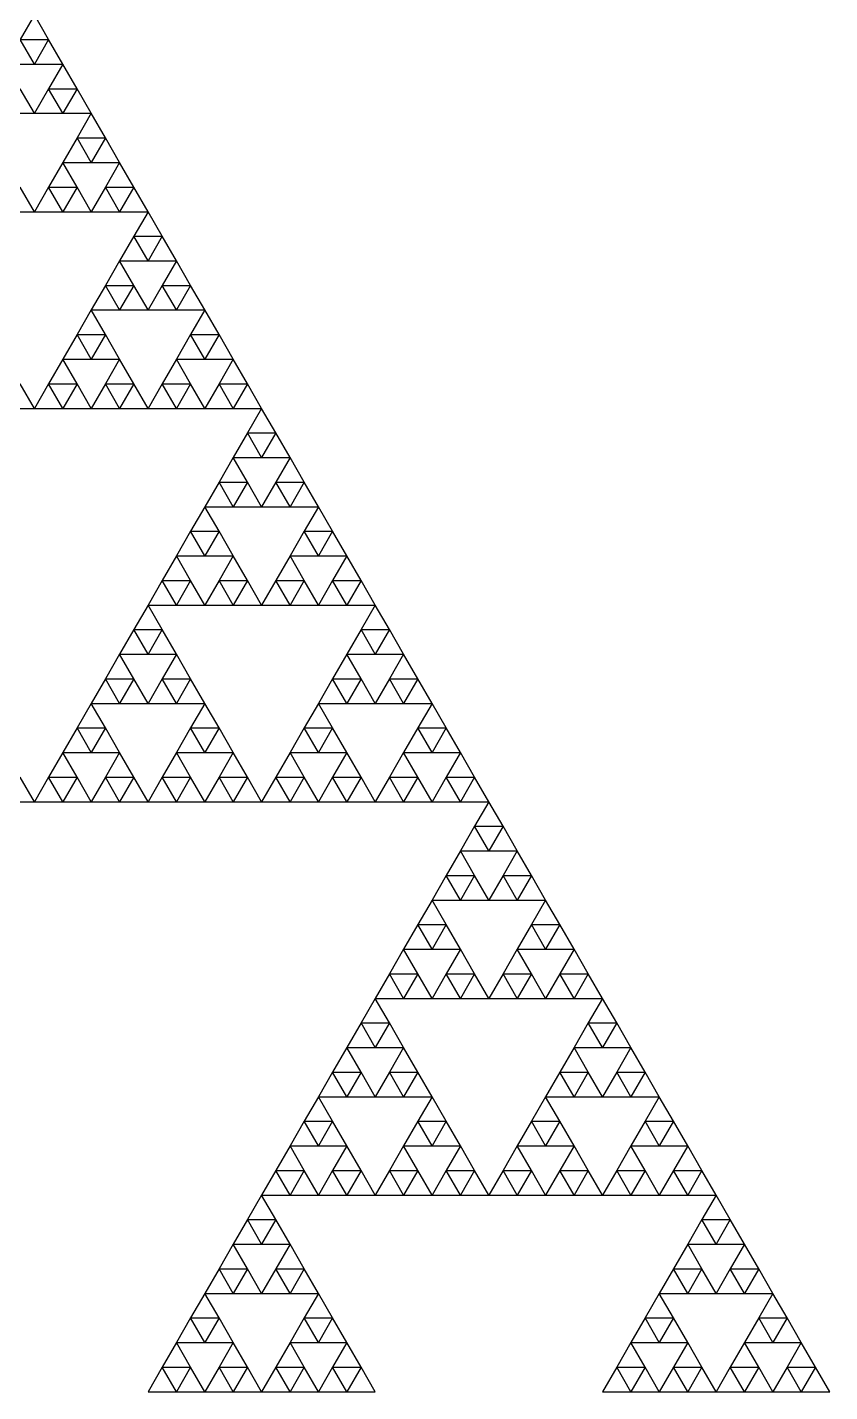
# Model space of a CAD drawing. Header units: metres. Extents: x -50 to 50, y -29 to 58.
# Drawn here: x -6.3 to -0.78, y 37.44 to 46.83 of the extents above; entities that cross this region are included whole.
import ezdxf

# ---------------------------------------------------------------- set-up
doc = ezdxf.new("R2010")
doc.units = ezdxf.units.M

msp = doc.modelspace()

# ---------------------------------------------------------------- linework, layer by layer
for p, q in [((-6.25, 46.9097), (-6.34766, 46.7405)), ((-6.15234, 46.7405), (-6.25, 46.9097)), ((-6.25, 46.5714), (-6.34766, 46.7405)), ((-6.34766, 46.7405), (-6.15234, 46.7405)), ((-6.15234, 46.7405), (-6.25, 46.5714)), ((-6.05469, 46.5714), (-6.15234, 46.7405)), ((-6.44531, 46.5714), (-6.25, 46.5714)), ((-6.25, 46.5714), (-6.05469, 46.5714)), ((-6.05469, 46.5714), (-6.15234, 46.4023)), ((-5.95703, 46.4023), (-6.05469, 46.5714)), ((-6.25, 46.2331), (-6.34766, 46.4023)), ((-6.15234, 46.4023), (-6.25, 46.2331)), ((-6.05469, 46.2331), (-6.15234, 46.4023)), ((-6.15234, 46.4023), (-5.95703, 46.4023)), ((-5.95703, 46.4023), (-6.05469, 46.2331)), ((-5.85938, 46.2331), (-5.95703, 46.4023)), ((-6.44531, 46.2331), (-6.25, 46.2331)), ((-6.25, 46.2331), (-6.05469, 46.2331)), ((-6.05469, 46.2331), (-5.85938, 46.2331)), ((-5.85938, 46.2331), (-5.95703, 46.064)), ((-5.76172, 46.064), (-5.85938, 46.2331)), ((-5.95703, 46.064), (-6.05469, 45.8948)), ((-5.85938, 45.8948), (-5.95703, 46.064)), ((-5.95703, 46.064), (-5.76172, 46.064)), ((-5.76172, 46.064), (-5.85938, 45.8948)), ((-5.66406, 45.8948), (-5.76172, 46.064)), ((-6.05469, 45.8948), (-6.15234, 45.7257)), ((-5.95703, 45.7257), (-6.05469, 45.8948)), ((-6.05469, 45.8948), (-5.85938, 45.8948)), ((-5.85938, 45.8948), (-5.66406, 45.8948)), ((-5.66406, 45.8948), (-5.76172, 45.7257)), ((-5.56641, 45.7257), (-5.66406, 45.8948)), ((-6.25, 45.5565), (-6.34766, 45.7257)), ((-6.15234, 45.7257), (-6.25, 45.5565)), ((-6.05469, 45.5565), (-6.15234, 45.7257)), ((-6.15234, 45.7257), (-5.95703, 45.7257)), ((-5.95703, 45.7257), (-6.05469, 45.5565)), ((-5.85938, 45.5565), (-5.95703, 45.7257)), ((-5.76172, 45.7257), (-5.85938, 45.5565)), ((-5.66406, 45.5565), (-5.76172, 45.7257)), ((-5.76172, 45.7257), (-5.56641, 45.7257)), ((-5.56641, 45.7257), (-5.66406, 45.5565)), ((-5.46875, 45.5565), (-5.56641, 45.7257)), ((-6.44531, 45.5565), (-6.25, 45.5565)), ((-6.25, 45.5565), (-6.05469, 45.5565)), ((-6.05469, 45.5565), (-5.85938, 45.5565)), ((-5.85938, 45.5565), (-5.66406, 45.5565)), ((-5.66406, 45.5565), (-5.46875, 45.5565)), ((-5.46875, 45.5565), (-5.56641, 45.3874)), ((-5.37109, 45.3874), (-5.46875, 45.5565)), ((-5.56641, 45.3874), (-5.66406, 45.2182)), ((-5.46875, 45.2182), (-5.56641, 45.3874)), ((-5.56641, 45.3874), (-5.37109, 45.3874)), ((-5.37109, 45.3874), (-5.46875, 45.2182)), ((-5.27344, 45.2182), (-5.37109, 45.3874)), ((-5.66406, 45.2182), (-5.76172, 45.0491)), ((-5.56641, 45.0491), (-5.66406, 45.2182)), ((-5.66406, 45.2182), (-5.46875, 45.2182)), ((-5.46875, 45.2182), (-5.27344, 45.2182)), ((-5.27344, 45.2182), (-5.37109, 45.0491)), ((-5.17578, 45.0491), (-5.27344, 45.2182)), ((-5.76172, 45.0491), (-5.85938, 44.88)), ((-5.66406, 44.88), (-5.76172, 45.0491)), ((-5.76172, 45.0491), (-5.56641, 45.0491)), ((-5.56641, 45.0491), (-5.66406, 44.88)), ((-5.46875, 44.88), (-5.56641, 45.0491)), ((-5.37109, 45.0491), (-5.46875, 44.88)), ((-5.27344, 44.88), (-5.37109, 45.0491)), ((-5.37109, 45.0491), (-5.17578, 45.0491)), ((-5.17578, 45.0491), (-5.27344, 44.88)), ((-5.07812, 44.88), (-5.17578, 45.0491)), ((-5.85938, 44.88), (-5.95703, 44.7108)), ((-5.76172, 44.7108), (-5.85938, 44.88)), ((-5.85938, 44.88), (-5.66406, 44.88)), ((-5.66406, 44.88), (-5.46875, 44.88)), ((-5.46875, 44.88), (-5.27344, 44.88)), ((-5.27344, 44.88), (-5.07812, 44.88)), ((-5.07812, 44.88), (-5.17578, 44.7108)), ((-4.98047, 44.7108), (-5.07812, 44.88)), ((-5.95703, 44.7108), (-6.05469, 44.5417)), ((-5.85938, 44.5417), (-5.95703, 44.7108)), ((-5.95703, 44.7108), (-5.76172, 44.7108)), ((-5.76172, 44.7108), (-5.85938, 44.5417)), ((-5.66406, 44.5417), (-5.76172, 44.7108)), ((-5.17578, 44.7108), (-5.27344, 44.5417)), ((-5.07812, 44.5417), (-5.17578, 44.7108)), ((-5.17578, 44.7108), (-4.98047, 44.7108)), ((-4.98047, 44.7108), (-5.07812, 44.5417)), ((-4.88281, 44.5417), (-4.98047, 44.7108)), ((-6.05469, 44.5417), (-6.15234, 44.3725)), ((-5.95703, 44.3725), (-6.05469, 44.5417)), ((-6.05469, 44.5417), (-5.85938, 44.5417)), ((-5.85938, 44.5417), (-5.66406, 44.5417)), ((-5.66406, 44.5417), (-5.76172, 44.3725)), ((-5.56641, 44.3725), (-5.66406, 44.5417)), ((-5.27344, 44.5417), (-5.37109, 44.3725)), ((-5.17578, 44.3725), (-5.27344, 44.5417)), ((-5.27344, 44.5417), (-5.07812, 44.5417)), ((-5.07812, 44.5417), (-4.88281, 44.5417)), ((-4.88281, 44.5417), (-4.98047, 44.3725)), ((-4.78516, 44.3725), (-4.88281, 44.5417)), ((-6.25, 44.2034), (-6.34766, 44.3725)), ((-6.15234, 44.3725), (-6.25, 44.2034)), ((-6.05469, 44.2034), (-6.15234, 44.3725)), ((-6.15234, 44.3725), (-5.95703, 44.3725)), ((-5.95703, 44.3725), (-6.05469, 44.2034)), ((-5.85938, 44.2034), (-5.95703, 44.3725)), ((-5.76172, 44.3725), (-5.85938, 44.2034)), ((-5.66406, 44.2034), (-5.76172, 44.3725)), ((-5.76172, 44.3725), (-5.56641, 44.3725)), ((-5.56641, 44.3725), (-5.66406, 44.2034)), ((-5.46875, 44.2034), (-5.56641, 44.3725)), ((-5.37109, 44.3725), (-5.46875, 44.2034)), ((-5.27344, 44.2034), (-5.37109, 44.3725)), ((-5.37109, 44.3725), (-5.17578, 44.3725)), ((-5.17578, 44.3725), (-5.27344, 44.2034)), ((-5.07812, 44.2034), (-5.17578, 44.3725)), ((-4.98047, 44.3725), (-5.07812, 44.2034)), ((-4.88281, 44.2034), (-4.98047, 44.3725)), ((-4.98047, 44.3725), (-4.78516, 44.3725)), ((-4.78516, 44.3725), (-4.88281, 44.2034)), ((-4.6875, 44.2034), (-4.78516, 44.3725)), ((-6.44531, 44.2034), (-6.25, 44.2034)), ((-6.25, 44.2034), (-6.05469, 44.2034)), ((-6.05469, 44.2034), (-5.85938, 44.2034)), ((-5.85938, 44.2034), (-5.66406, 44.2034)), ((-5.66406, 44.2034), (-5.46875, 44.2034)), ((-5.46875, 44.2034), (-5.27344, 44.2034)), ((-5.27344, 44.2034), (-5.07812, 44.2034)), ((-5.07812, 44.2034), (-4.88281, 44.2034)), ((-4.88281, 44.2034), (-4.6875, 44.2034)), ((-4.6875, 44.2034), (-4.78516, 44.0342)), ((-4.58984, 44.0342), (-4.6875, 44.2034)), ((-4.78516, 44.0342), (-4.88281, 43.8651)), ((-4.6875, 43.8651), (-4.78516, 44.0342)), ((-4.78516, 44.0342), (-4.58984, 44.0342)), ((-4.58984, 44.0342), (-4.6875, 43.8651)), ((-4.49219, 43.8651), (-4.58984, 44.0342)), ((-4.88281, 43.8651), (-4.98047, 43.6959)), ((-4.78516, 43.6959), (-4.88281, 43.8651)), ((-4.88281, 43.8651), (-4.6875, 43.8651)), ((-4.6875, 43.8651), (-4.49219, 43.8651)), ((-4.49219, 43.8651), (-4.58984, 43.6959)), ((-4.39453, 43.6959), (-4.49219, 43.8651)), ((-4.98047, 43.6959), (-5.07812, 43.5268)), ((-4.88281, 43.5268), (-4.98047, 43.6959)), ((-4.98047, 43.6959), (-4.78516, 43.6959)), ((-4.78516, 43.6959), (-4.88281, 43.5268)), ((-4.6875, 43.5268), (-4.78516, 43.6959)), ((-4.58984, 43.6959), (-4.6875, 43.5268)), ((-4.49219, 43.5268), (-4.58984, 43.6959)), ((-4.58984, 43.6959), (-4.39453, 43.6959)), ((-4.39453, 43.6959), (-4.49219, 43.5268)), ((-4.29688, 43.5268), (-4.39453, 43.6959)), ((-5.07812, 43.5268), (-5.17578, 43.3576)), ((-4.98047, 43.3576), (-5.07812, 43.5268)), ((-5.07812, 43.5268), (-4.88281, 43.5268)), ((-4.88281, 43.5268), (-4.6875, 43.5268)), ((-4.6875, 43.5268), (-4.49219, 43.5268)), ((-4.49219, 43.5268), (-4.29688, 43.5268)), ((-4.29688, 43.5268), (-4.39453, 43.3576)), ((-4.19922, 43.3576), (-4.29688, 43.5268)), ((-5.17578, 43.3576), (-5.27344, 43.1885)), ((-5.07812, 43.1885), (-5.17578, 43.3576)), ((-5.17578, 43.3576), (-4.98047, 43.3576)), ((-4.98047, 43.3576), (-5.07812, 43.1885)), ((-4.88281, 43.1885), (-4.98047, 43.3576)), ((-4.39453, 43.3576), (-4.49219, 43.1885)), ((-4.29688, 43.1885), (-4.39453, 43.3576)), ((-4.39453, 43.3576), (-4.19922, 43.3576)), ((-4.19922, 43.3576), (-4.29688, 43.1885)), ((-4.10156, 43.1885), (-4.19922, 43.3576)), ((-5.27344, 43.1885), (-5.37109, 43.0194)), ((-5.17578, 43.0194), (-5.27344, 43.1885)), ((-5.27344, 43.1885), (-5.07812, 43.1885)), ((-5.07812, 43.1885), (-4.88281, 43.1885)), ((-4.88281, 43.1885), (-4.98047, 43.0194)), ((-4.78516, 43.0194), (-4.88281, 43.1885)), ((-4.49219, 43.1885), (-4.58984, 43.0194)), ((-4.39453, 43.0194), (-4.49219, 43.1885)), ((-4.49219, 43.1885), (-4.29688, 43.1885)), ((-4.29688, 43.1885), (-4.10156, 43.1885)), ((-4.10156, 43.1885), (-4.19922, 43.0194)), ((-4.00391, 43.0194), (-4.10156, 43.1885)), ((-5.37109, 43.0194), (-5.46875, 42.8502)), ((-5.27344, 42.8502), (-5.37109, 43.0194)), ((-5.37109, 43.0194), (-5.17578, 43.0194)), ((-5.17578, 43.0194), (-5.27344, 42.8502)), ((-5.07812, 42.8502), (-5.17578, 43.0194)), ((-4.98047, 43.0194), (-5.07812, 42.8502)), ((-4.88281, 42.8502), (-4.98047, 43.0194)), ((-4.98047, 43.0194), (-4.78516, 43.0194)), ((-4.78516, 43.0194), (-4.88281, 42.8502)), ((-4.6875, 42.8502), (-4.78516, 43.0194)), ((-4.58984, 43.0194), (-4.6875, 42.8502)), ((-4.49219, 42.8502), (-4.58984, 43.0194)), ((-4.58984, 43.0194), (-4.39453, 43.0194)), ((-4.39453, 43.0194), (-4.49219, 42.8502)), ((-4.29688, 42.8502), (-4.39453, 43.0194)), ((-4.19922, 43.0194), (-4.29688, 42.8502)), ((-4.10156, 42.8502), (-4.19922, 43.0194)), ((-4.19922, 43.0194), (-4.00391, 43.0194)), ((-4.00391, 43.0194), (-4.10156, 42.8502)), ((-3.90625, 42.8502), (-4.00391, 43.0194)), ((-5.46875, 42.8502), (-5.56641, 42.6811)), ((-5.37109, 42.6811), (-5.46875, 42.8502)), ((-5.46875, 42.8502), (-5.27344, 42.8502)), ((-5.27344, 42.8502), (-5.07812, 42.8502)), ((-5.07812, 42.8502), (-4.88281, 42.8502)), ((-4.88281, 42.8502), (-4.6875, 42.8502)), ((-4.6875, 42.8502), (-4.49219, 42.8502)), ((-4.49219, 42.8502), (-4.29688, 42.8502)), ((-4.29688, 42.8502), (-4.10156, 42.8502)), ((-4.10156, 42.8502), (-3.90625, 42.8502)), ((-3.90625, 42.8502), (-4.00391, 42.6811)), ((-3.80859, 42.6811), (-3.90625, 42.8502)), ((-5.56641, 42.6811), (-5.66406, 42.5119)), ((-5.46875, 42.5119), (-5.56641, 42.6811)), ((-5.56641, 42.6811), (-5.37109, 42.6811)), ((-5.37109, 42.6811), (-5.46875, 42.5119)), ((-5.27344, 42.5119), (-5.37109, 42.6811)), ((-4.00391, 42.6811), (-4.10156, 42.5119)), ((-3.90625, 42.5119), (-4.00391, 42.6811)), ((-4.00391, 42.6811), (-3.80859, 42.6811)), ((-3.80859, 42.6811), (-3.90625, 42.5119)), ((-3.71094, 42.5119), (-3.80859, 42.6811)), ((-5.66406, 42.5119), (-5.76172, 42.3428)), ((-5.56641, 42.3428), (-5.66406, 42.5119)), ((-5.66406, 42.5119), (-5.46875, 42.5119)), ((-5.46875, 42.5119), (-5.27344, 42.5119)), ((-5.27344, 42.5119), (-5.37109, 42.3428)), ((-5.17578, 42.3428), (-5.27344, 42.5119)), ((-4.10156, 42.5119), (-4.19922, 42.3428)), ((-4.00391, 42.3428), (-4.10156, 42.5119)), ((-4.10156, 42.5119), (-3.90625, 42.5119)), ((-3.90625, 42.5119), (-3.71094, 42.5119)), ((-3.71094, 42.5119), (-3.80859, 42.3428)), ((-3.61328, 42.3428), (-3.71094, 42.5119)), ((-5.76172, 42.3428), (-5.85938, 42.1736)), ((-5.66406, 42.1736), (-5.76172, 42.3428)), ((-5.76172, 42.3428), (-5.56641, 42.3428)), ((-5.56641, 42.3428), (-5.66406, 42.1736)), ((-5.46875, 42.1736), (-5.56641, 42.3428)), ((-5.37109, 42.3428), (-5.46875, 42.1736)), ((-5.27344, 42.1736), (-5.37109, 42.3428)), ((-5.37109, 42.3428), (-5.17578, 42.3428)), ((-5.17578, 42.3428), (-5.27344, 42.1736)), ((-5.07812, 42.1736), (-5.17578, 42.3428)), ((-4.19922, 42.3428), (-4.29688, 42.1736)), ((-4.10156, 42.1736), (-4.19922, 42.3428)), ((-4.19922, 42.3428), (-4.00391, 42.3428)), ((-4.00391, 42.3428), (-4.10156, 42.1736)), ((-3.90625, 42.1736), (-4.00391, 42.3428)), ((-3.80859, 42.3428), (-3.90625, 42.1736)), ((-3.71094, 42.1736), (-3.80859, 42.3428)), ((-3.80859, 42.3428), (-3.61328, 42.3428)), ((-3.61328, 42.3428), (-3.71094, 42.1736)), ((-3.51562, 42.1736), (-3.61328, 42.3428)), ((-5.85938, 42.1736), (-5.95703, 42.0045)), ((-5.76172, 42.0045), (-5.85938, 42.1736)), ((-5.85938, 42.1736), (-5.66406, 42.1736)), ((-5.66406, 42.1736), (-5.46875, 42.1736)), ((-5.46875, 42.1736), (-5.27344, 42.1736)), ((-5.27344, 42.1736), (-5.07812, 42.1736)), ((-5.07812, 42.1736), (-5.17578, 42.0045)), ((-4.98047, 42.0045), (-5.07812, 42.1736)), ((-4.29688, 42.1736), (-4.39453, 42.0045)), ((-4.19922, 42.0045), (-4.29688, 42.1736)), ((-4.29688, 42.1736), (-4.10156, 42.1736)), ((-4.10156, 42.1736), (-3.90625, 42.1736)), ((-3.90625, 42.1736), (-3.71094, 42.1736)), ((-3.71094, 42.1736), (-3.51562, 42.1736)), ((-3.51562, 42.1736), (-3.61328, 42.0045)), ((-3.41797, 42.0045), (-3.51562, 42.1736)), ((-5.95703, 42.0045), (-6.05469, 41.8353)), ((-5.85938, 41.8353), (-5.95703, 42.0045)), ((-5.95703, 42.0045), (-5.76172, 42.0045)), ((-5.76172, 42.0045), (-5.85938, 41.8353)), ((-5.66406, 41.8353), (-5.76172, 42.0045)), ((-5.17578, 42.0045), (-5.27344, 41.8353)), ((-5.07812, 41.8353), (-5.17578, 42.0045)), ((-5.17578, 42.0045), (-4.98047, 42.0045)), ((-4.98047, 42.0045), (-5.07812, 41.8353)), ((-4.88281, 41.8353), (-4.98047, 42.0045)), ((-4.39453, 42.0045), (-4.49219, 41.8353)), ((-4.29688, 41.8353), (-4.39453, 42.0045)), ((-4.39453, 42.0045), (-4.19922, 42.0045)), ((-4.19922, 42.0045), (-4.29688, 41.8353)), ((-4.10156, 41.8353), (-4.19922, 42.0045)), ((-3.61328, 42.0045), (-3.71094, 41.8353)), ((-3.51562, 41.8353), (-3.61328, 42.0045)), ((-3.61328, 42.0045), (-3.41797, 42.0045)), ((-3.41797, 42.0045), (-3.51562, 41.8353)), ((-3.32031, 41.8353), (-3.41797, 42.0045)), ((-6.05469, 41.8353), (-6.15234, 41.6662)), ((-5.95703, 41.6662), (-6.05469, 41.8353)), ((-6.05469, 41.8353), (-5.85938, 41.8353)), ((-5.85938, 41.8353), (-5.66406, 41.8353)), ((-5.66406, 41.8353), (-5.76172, 41.6662)), ((-5.56641, 41.6662), (-5.66406, 41.8353)), ((-5.27344, 41.8353), (-5.37109, 41.6662)), ((-5.17578, 41.6662), (-5.27344, 41.8353)), ((-5.27344, 41.8353), (-5.07812, 41.8353)), ((-5.07812, 41.8353), (-4.88281, 41.8353)), ((-4.88281, 41.8353), (-4.98047, 41.6662)), ((-4.78516, 41.6662), (-4.88281, 41.8353)), ((-4.49219, 41.8353), (-4.58984, 41.6662)), ((-4.39453, 41.6662), (-4.49219, 41.8353)), ((-4.49219, 41.8353), (-4.29688, 41.8353)), ((-4.29688, 41.8353), (-4.10156, 41.8353)), ((-4.10156, 41.8353), (-4.19922, 41.6662)), ((-4.00391, 41.6662), (-4.10156, 41.8353)), ((-3.71094, 41.8353), (-3.80859, 41.6662)), ((-3.61328, 41.6662), (-3.71094, 41.8353)), ((-3.71094, 41.8353), (-3.51562, 41.8353)), ((-3.51562, 41.8353), (-3.32031, 41.8353)), ((-3.32031, 41.8353), (-3.41797, 41.6662)), ((-3.22266, 41.6662), (-3.32031, 41.8353)), ((-6.25, 41.497), (-6.34766, 41.6662)), ((-6.15234, 41.6662), (-6.25, 41.497)), ((-6.05469, 41.497), (-6.15234, 41.6662)), ((-6.15234, 41.6662), (-5.95703, 41.6662)), ((-5.95703, 41.6662), (-6.05469, 41.497)), ((-5.85938, 41.497), (-5.95703, 41.6662)), ((-5.76172, 41.6662), (-5.85938, 41.497)), ((-5.66406, 41.497), (-5.76172, 41.6662)), ((-5.76172, 41.6662), (-5.56641, 41.6662)), ((-5.56641, 41.6662), (-5.66406, 41.497)), ((-5.46875, 41.497), (-5.56641, 41.6662)), ((-5.37109, 41.6662), (-5.46875, 41.497)), ((-5.27344, 41.497), (-5.37109, 41.6662)), ((-5.37109, 41.6662), (-5.17578, 41.6662)), ((-5.17578, 41.6662), (-5.27344, 41.497)), ((-5.07812, 41.497), (-5.17578, 41.6662)), ((-4.98047, 41.6662), (-5.07812, 41.497)), ((-4.88281, 41.497), (-4.98047, 41.6662)), ((-4.98047, 41.6662), (-4.78516, 41.6662)), ((-4.78516, 41.6662), (-4.88281, 41.497)), ((-4.6875, 41.497), (-4.78516, 41.6662)), ((-4.58984, 41.6662), (-4.6875, 41.497)), ((-4.49219, 41.497), (-4.58984, 41.6662)), ((-4.58984, 41.6662), (-4.39453, 41.6662)), ((-4.39453, 41.6662), (-4.49219, 41.497)), ((-4.29688, 41.497), (-4.39453, 41.6662)), ((-4.19922, 41.6662), (-4.29688, 41.497)), ((-4.10156, 41.497), (-4.19922, 41.6662)), ((-4.19922, 41.6662), (-4.00391, 41.6662)), ((-4.00391, 41.6662), (-4.10156, 41.497)), ((-3.90625, 41.497), (-4.00391, 41.6662)), ((-3.80859, 41.6662), (-3.90625, 41.497)), ((-3.71094, 41.497), (-3.80859, 41.6662)), ((-3.80859, 41.6662), (-3.61328, 41.6662)), ((-3.61328, 41.6662), (-3.71094, 41.497)), ((-3.51562, 41.497), (-3.61328, 41.6662)), ((-3.41797, 41.6662), (-3.51562, 41.497)), ((-3.32031, 41.497), (-3.41797, 41.6662)), ((-3.41797, 41.6662), (-3.22266, 41.6662)), ((-3.22266, 41.6662), (-3.32031, 41.497)), ((-3.125, 41.497), (-3.22266, 41.6662)), ((-6.44531, 41.497), (-6.25, 41.497)), ((-6.25, 41.497), (-6.05469, 41.497)), ((-6.05469, 41.497), (-5.85938, 41.497)), ((-5.85938, 41.497), (-5.66406, 41.497)), ((-5.66406, 41.497), (-5.46875, 41.497)), ((-5.46875, 41.497), (-5.27344, 41.497)), ((-5.27344, 41.497), (-5.07812, 41.497)), ((-5.07812, 41.497), (-4.88281, 41.497)), ((-4.88281, 41.497), (-4.6875, 41.497)), ((-4.6875, 41.497), (-4.49219, 41.497)), ((-4.49219, 41.497), (-4.29688, 41.497)), ((-4.29688, 41.497), (-4.10156, 41.497)), ((-4.10156, 41.497), (-3.90625, 41.497)), ((-3.90625, 41.497), (-3.71094, 41.497)), ((-3.71094, 41.497), (-3.51562, 41.497)), ((-3.51562, 41.497), (-3.32031, 41.497)), ((-3.32031, 41.497), (-3.125, 41.497)), ((-3.125, 41.497), (-3.22266, 41.3279)), ((-3.02734, 41.3279), (-3.125, 41.497)), ((-3.22266, 41.3279), (-3.32031, 41.1587)), ((-3.125, 41.1587), (-3.22266, 41.3279)), ((-3.22266, 41.3279), (-3.02734, 41.3279)), ((-3.02734, 41.3279), (-3.125, 41.1587)), ((-2.92969, 41.1587), (-3.02734, 41.3279)), ((-3.32031, 41.1587), (-3.41797, 40.9896)), ((-3.22266, 40.9896), (-3.32031, 41.1587)), ((-3.32031, 41.1587), (-3.125, 41.1587)), ((-3.125, 41.1587), (-2.92969, 41.1587)), ((-2.92969, 41.1587), (-3.02734, 40.9896)), ((-2.83203, 40.9896), (-2.92969, 41.1587)), ((-3.41797, 40.9896), (-3.51562, 40.8205)), ((-3.32031, 40.8205), (-3.41797, 40.9896)), ((-3.41797, 40.9896), (-3.22266, 40.9896)), ((-3.22266, 40.9896), (-3.32031, 40.8205)), ((-3.125, 40.8205), (-3.22266, 40.9896)), ((-3.02734, 40.9896), (-3.125, 40.8205)), ((-2.92969, 40.8205), (-3.02734, 40.9896)), ((-3.02734, 40.9896), (-2.83203, 40.9896)), ((-2.83203, 40.9896), (-2.92969, 40.8205)), ((-2.73438, 40.8205), (-2.83203, 40.9896)), ((-3.51562, 40.8205), (-3.61328, 40.6513)), ((-3.41797, 40.6513), (-3.51562, 40.8205)), ((-3.51562, 40.8205), (-3.32031, 40.8205)), ((-3.32031, 40.8205), (-3.125, 40.8205)), ((-3.125, 40.8205), (-2.92969, 40.8205)), ((-2.92969, 40.8205), (-2.73438, 40.8205)), ((-2.73438, 40.8205), (-2.83203, 40.6513)), ((-2.63672, 40.6513), (-2.73438, 40.8205)), ((-3.61328, 40.6513), (-3.71094, 40.4822)), ((-3.51562, 40.4822), (-3.61328, 40.6513)), ((-3.61328, 40.6513), (-3.41797, 40.6513)), ((-3.41797, 40.6513), (-3.51562, 40.4822)), ((-3.32031, 40.4822), (-3.41797, 40.6513)), ((-2.83203, 40.6513), (-2.92969, 40.4822)), ((-2.73438, 40.4822), (-2.83203, 40.6513)), ((-2.83203, 40.6513), (-2.63672, 40.6513)), ((-2.63672, 40.6513), (-2.73438, 40.4822)), ((-2.53906, 40.4822), (-2.63672, 40.6513)), ((-3.71094, 40.4822), (-3.80859, 40.313)), ((-3.61328, 40.313), (-3.71094, 40.4822)), ((-3.71094, 40.4822), (-3.51562, 40.4822)), ((-3.51562, 40.4822), (-3.32031, 40.4822)), ((-3.32031, 40.4822), (-3.41797, 40.313)), ((-3.22266, 40.313), (-3.32031, 40.4822)), ((-2.92969, 40.4822), (-3.02734, 40.313)), ((-2.83203, 40.313), (-2.92969, 40.4822)), ((-2.92969, 40.4822), (-2.73438, 40.4822)), ((-2.73438, 40.4822), (-2.53906, 40.4822)), ((-2.53906, 40.4822), (-2.63672, 40.313)), ((-2.44141, 40.313), (-2.53906, 40.4822)), ((-3.80859, 40.313), (-3.90625, 40.1439)), ((-3.71094, 40.1439), (-3.80859, 40.313)), ((-3.80859, 40.313), (-3.61328, 40.313)), ((-3.61328, 40.313), (-3.71094, 40.1439)), ((-3.51562, 40.1439), (-3.61328, 40.313)), ((-3.41797, 40.313), (-3.51562, 40.1439)), ((-3.32031, 40.1439), (-3.41797, 40.313)), ((-3.41797, 40.313), (-3.22266, 40.313)), ((-3.22266, 40.313), (-3.32031, 40.1439)), ((-3.125, 40.1439), (-3.22266, 40.313)), ((-3.02734, 40.313), (-3.125, 40.1439)), ((-2.92969, 40.1439), (-3.02734, 40.313)), ((-3.02734, 40.313), (-2.83203, 40.313)), ((-2.83203, 40.313), (-2.92969, 40.1439)), ((-2.73438, 40.1439), (-2.83203, 40.313)), ((-2.63672, 40.313), (-2.73438, 40.1439)), ((-2.53906, 40.1439), (-2.63672, 40.313)), ((-2.63672, 40.313), (-2.44141, 40.313)), ((-2.44141, 40.313), (-2.53906, 40.1439)), ((-2.34375, 40.1439), (-2.44141, 40.313)), ((-3.90625, 40.1439), (-4.00391, 39.9747)), ((-3.80859, 39.9747), (-3.90625, 40.1439)), ((-3.90625, 40.1439), (-3.71094, 40.1439)), ((-3.71094, 40.1439), (-3.51562, 40.1439)), ((-3.51562, 40.1439), (-3.32031, 40.1439)), ((-3.32031, 40.1439), (-3.125, 40.1439)), ((-3.125, 40.1439), (-2.92969, 40.1439)), ((-2.92969, 40.1439), (-2.73438, 40.1439)), ((-2.73438, 40.1439), (-2.53906, 40.1439)), ((-2.53906, 40.1439), (-2.34375, 40.1439)), ((-2.34375, 40.1439), (-2.44141, 39.9747)), ((-2.24609, 39.9747), (-2.34375, 40.1439)), ((-4.00391, 39.9747), (-4.10156, 39.8056)), ((-3.90625, 39.8056), (-4.00391, 39.9747)), ((-4.00391, 39.9747), (-3.80859, 39.9747)), ((-3.80859, 39.9747), (-3.90625, 39.8056)), ((-3.71094, 39.8056), (-3.80859, 39.9747)), ((-2.44141, 39.9747), (-2.53906, 39.8056)), ((-2.34375, 39.8056), (-2.44141, 39.9747)), ((-2.44141, 39.9747), (-2.24609, 39.9747)), ((-2.24609, 39.9747), (-2.34375, 39.8056)), ((-2.14844, 39.8056), (-2.24609, 39.9747)), ((-4.10156, 39.8056), (-4.19922, 39.6364)), ((-4.00391, 39.6364), (-4.10156, 39.8056)), ((-4.10156, 39.8056), (-3.90625, 39.8056)), ((-3.90625, 39.8056), (-3.71094, 39.8056)), ((-3.71094, 39.8056), (-3.80859, 39.6364)), ((-3.61328, 39.6364), (-3.71094, 39.8056)), ((-2.53906, 39.8056), (-2.63672, 39.6364)), ((-2.44141, 39.6364), (-2.53906, 39.8056)), ((-2.53906, 39.8056), (-2.34375, 39.8056)), ((-2.34375, 39.8056), (-2.14844, 39.8056)), ((-2.14844, 39.8056), (-2.24609, 39.6364)), ((-2.05078, 39.6364), (-2.14844, 39.8056)), ((-4.19922, 39.6364), (-4.29688, 39.4673)), ((-4.10156, 39.4673), (-4.19922, 39.6364)), ((-4.19922, 39.6364), (-4.00391, 39.6364)), ((-4.00391, 39.6364), (-4.10156, 39.4673)), ((-3.90625, 39.4673), (-4.00391, 39.6364)), ((-3.80859, 39.6364), (-3.90625, 39.4673)), ((-3.71094, 39.4673), (-3.80859, 39.6364)), ((-3.80859, 39.6364), (-3.61328, 39.6364)), ((-3.61328, 39.6364), (-3.71094, 39.4673)), ((-3.51562, 39.4673), (-3.61328, 39.6364)), ((-2.63672, 39.6364), (-2.73438, 39.4673)), ((-2.53906, 39.4673), (-2.63672, 39.6364)), ((-2.63672, 39.6364), (-2.44141, 39.6364)), ((-2.44141, 39.6364), (-2.53906, 39.4673)), ((-2.34375, 39.4673), (-2.44141, 39.6364)), ((-2.24609, 39.6364), (-2.34375, 39.4673)), ((-2.14844, 39.4673), (-2.24609, 39.6364)), ((-2.24609, 39.6364), (-2.05078, 39.6364)), ((-2.05078, 39.6364), (-2.14844, 39.4673)), ((-1.95312, 39.4673), (-2.05078, 39.6364)), ((-4.29688, 39.4673), (-4.39453, 39.2982)), ((-4.19922, 39.2982), (-4.29688, 39.4673)), ((-4.29688, 39.4673), (-4.10156, 39.4673)), ((-4.10156, 39.4673), (-3.90625, 39.4673)), ((-3.90625, 39.4673), (-3.71094, 39.4673)), ((-3.71094, 39.4673), (-3.51562, 39.4673)), ((-3.51562, 39.4673), (-3.61328, 39.2982)), ((-3.41797, 39.2982), (-3.51562, 39.4673)), ((-2.73438, 39.4673), (-2.83203, 39.2982)), ((-2.63672, 39.2982), (-2.73438, 39.4673)), ((-2.73438, 39.4673), (-2.53906, 39.4673)), ((-2.53906, 39.4673), (-2.34375, 39.4673)), ((-2.34375, 39.4673), (-2.14844, 39.4673)), ((-2.14844, 39.4673), (-1.95312, 39.4673)), ((-1.95312, 39.4673), (-2.05078, 39.2982)), ((-1.85547, 39.2982), (-1.95312, 39.4673)), ((-4.39453, 39.2982), (-4.49219, 39.129)), ((-4.29688, 39.129), (-4.39453, 39.2982)), ((-4.39453, 39.2982), (-4.19922, 39.2982)), ((-4.19922, 39.2982), (-4.29688, 39.129)), ((-4.10156, 39.129), (-4.19922, 39.2982)), ((-3.61328, 39.2982), (-3.71094, 39.129)), ((-3.51562, 39.129), (-3.61328, 39.2982)), ((-3.61328, 39.2982), (-3.41797, 39.2982)), ((-3.41797, 39.2982), (-3.51562, 39.129)), ((-3.32031, 39.129), (-3.41797, 39.2982)), ((-2.83203, 39.2982), (-2.92969, 39.129)), ((-2.73438, 39.129), (-2.83203, 39.2982)), ((-2.83203, 39.2982), (-2.63672, 39.2982)), ((-2.63672, 39.2982), (-2.73438, 39.129)), ((-2.53906, 39.129), (-2.63672, 39.2982)), ((-2.05078, 39.2982), (-2.14844, 39.129)), ((-1.95312, 39.129), (-2.05078, 39.2982)), ((-2.05078, 39.2982), (-1.85547, 39.2982)), ((-1.85547, 39.2982), (-1.95312, 39.129)), ((-1.75781, 39.129), (-1.85547, 39.2982)), ((-4.49219, 39.129), (-4.58984, 38.9599)), ((-4.39453, 38.9599), (-4.49219, 39.129)), ((-4.49219, 39.129), (-4.29688, 39.129)), ((-4.29688, 39.129), (-4.10156, 39.129)), ((-4.10156, 39.129), (-4.19922, 38.9599)), ((-4.00391, 38.9599), (-4.10156, 39.129)), ((-3.71094, 39.129), (-3.80859, 38.9599)), ((-3.61328, 38.9599), (-3.71094, 39.129)), ((-3.71094, 39.129), (-3.51562, 39.129)), ((-3.51562, 39.129), (-3.32031, 39.129)), ((-3.32031, 39.129), (-3.41797, 38.9599)), ((-3.22266, 38.9599), (-3.32031, 39.129)), ((-2.92969, 39.129), (-3.02734, 38.9599)), ((-2.83203, 38.9599), (-2.92969, 39.129)), ((-2.92969, 39.129), (-2.73438, 39.129)), ((-2.73438, 39.129), (-2.53906, 39.129)), ((-2.53906, 39.129), (-2.63672, 38.9599)), ((-2.44141, 38.9599), (-2.53906, 39.129)), ((-2.14844, 39.129), (-2.24609, 38.9599)), ((-2.05078, 38.9599), (-2.14844, 39.129)), ((-2.14844, 39.129), (-1.95312, 39.129)), ((-1.95312, 39.129), (-1.75781, 39.129)), ((-1.75781, 39.129), (-1.85547, 38.9599)), ((-1.66016, 38.9599), (-1.75781, 39.129)), ((-4.58984, 38.9599), (-4.6875, 38.7907)), ((-4.49219, 38.7907), (-4.58984, 38.9599)), ((-4.58984, 38.9599), (-4.39453, 38.9599)), ((-4.39453, 38.9599), (-4.49219, 38.7907)), ((-4.29688, 38.7907), (-4.39453, 38.9599)), ((-4.19922, 38.9599), (-4.29688, 38.7907)), ((-4.10156, 38.7907), (-4.19922, 38.9599)), ((-4.19922, 38.9599), (-4.00391, 38.9599)), ((-4.00391, 38.9599), (-4.10156, 38.7907)), ((-3.90625, 38.7907), (-4.00391, 38.9599)), ((-3.80859, 38.9599), (-3.90625, 38.7907)), ((-3.71094, 38.7907), (-3.80859, 38.9599)), ((-3.80859, 38.9599), (-3.61328, 38.9599)), ((-3.61328, 38.9599), (-3.71094, 38.7907)), ((-3.51562, 38.7907), (-3.61328, 38.9599)), ((-3.41797, 38.9599), (-3.51562, 38.7907)), ((-3.32031, 38.7907), (-3.41797, 38.9599)), ((-3.41797, 38.9599), (-3.22266, 38.9599)), ((-3.22266, 38.9599), (-3.32031, 38.7907)), ((-3.125, 38.7907), (-3.22266, 38.9599)), ((-3.02734, 38.9599), (-3.125, 38.7907)), ((-2.92969, 38.7907), (-3.02734, 38.9599)), ((-3.02734, 38.9599), (-2.83203, 38.9599)), ((-2.83203, 38.9599), (-2.92969, 38.7907)), ((-2.73438, 38.7907), (-2.83203, 38.9599)), ((-2.63672, 38.9599), (-2.73438, 38.7907)), ((-2.53906, 38.7907), (-2.63672, 38.9599)), ((-2.63672, 38.9599), (-2.44141, 38.9599)), ((-2.44141, 38.9599), (-2.53906, 38.7907)), ((-2.34375, 38.7907), (-2.44141, 38.9599)), ((-2.24609, 38.9599), (-2.34375, 38.7907)), ((-2.14844, 38.7907), (-2.24609, 38.9599)), ((-2.24609, 38.9599), (-2.05078, 38.9599)), ((-2.05078, 38.9599), (-2.14844, 38.7907)), ((-1.95312, 38.7907), (-2.05078, 38.9599)), ((-1.85547, 38.9599), (-1.95312, 38.7907)), ((-1.75781, 38.7907), (-1.85547, 38.9599)), ((-1.85547, 38.9599), (-1.66016, 38.9599)), ((-1.66016, 38.9599), (-1.75781, 38.7907)), ((-1.5625, 38.7907), (-1.66016, 38.9599)), ((-4.6875, 38.7907), (-4.78516, 38.6216)), ((-4.58984, 38.6216), (-4.6875, 38.7907)), ((-4.6875, 38.7907), (-4.49219, 38.7907)), ((-4.49219, 38.7907), (-4.29688, 38.7907)), ((-4.29688, 38.7907), (-4.10156, 38.7907)), ((-4.10156, 38.7907), (-3.90625, 38.7907)), ((-3.90625, 38.7907), (-3.71094, 38.7907)), ((-3.71094, 38.7907), (-3.51562, 38.7907)), ((-3.51562, 38.7907), (-3.32031, 38.7907)), ((-3.32031, 38.7907), (-3.125, 38.7907)), ((-3.125, 38.7907), (-2.92969, 38.7907)), ((-2.92969, 38.7907), (-2.73438, 38.7907)), ((-2.73438, 38.7907), (-2.53906, 38.7907)), ((-2.53906, 38.7907), (-2.34375, 38.7907)), ((-2.34375, 38.7907), (-2.14844, 38.7907)), ((-2.14844, 38.7907), (-1.95312, 38.7907)), ((-1.95312, 38.7907), (-1.75781, 38.7907)), ((-1.75781, 38.7907), (-1.5625, 38.7907)), ((-1.5625, 38.7907), (-1.66016, 38.6216)), ((-1.46484, 38.6216), (-1.5625, 38.7907)), ((-4.78516, 38.6216), (-4.88281, 38.4524)), ((-4.6875, 38.4524), (-4.78516, 38.6216)), ((-4.78516, 38.6216), (-4.58984, 38.6216)), ((-4.58984, 38.6216), (-4.6875, 38.4524)), ((-4.49219, 38.4524), (-4.58984, 38.6216)), ((-1.66016, 38.6216), (-1.75781, 38.4524)), ((-1.5625, 38.4524), (-1.66016, 38.6216)), ((-1.66016, 38.6216), (-1.46484, 38.6216)), ((-1.46484, 38.6216), (-1.5625, 38.4524)), ((-1.36719, 38.4524), (-1.46484, 38.6216)), ((-4.88281, 38.4524), (-4.98047, 38.2833)), ((-4.78516, 38.2833), (-4.88281, 38.4524)), ((-4.88281, 38.4524), (-4.6875, 38.4524)), ((-4.6875, 38.4524), (-4.49219, 38.4524)), ((-4.49219, 38.4524), (-4.58984, 38.2833)), ((-4.39453, 38.2833), (-4.49219, 38.4524)), ((-1.75781, 38.4524), (-1.85547, 38.2833)), ((-1.66016, 38.2833), (-1.75781, 38.4524)), ((-1.75781, 38.4524), (-1.5625, 38.4524)), ((-1.5625, 38.4524), (-1.36719, 38.4524)), ((-1.36719, 38.4524), (-1.46484, 38.2833)), ((-1.26953, 38.2833), (-1.36719, 38.4524)), ((-4.98047, 38.2833), (-5.07812, 38.1141)), ((-4.88281, 38.1141), (-4.98047, 38.2833)), ((-4.98047, 38.2833), (-4.78516, 38.2833)), ((-4.78516, 38.2833), (-4.88281, 38.1141)), ((-4.6875, 38.1141), (-4.78516, 38.2833)), ((-4.58984, 38.2833), (-4.6875, 38.1141)), ((-4.49219, 38.1141), (-4.58984, 38.2833)), ((-4.58984, 38.2833), (-4.39453, 38.2833)), ((-4.39453, 38.2833), (-4.49219, 38.1141)), ((-4.29688, 38.1141), (-4.39453, 38.2833)), ((-1.85547, 38.2833), (-1.95312, 38.1141)), ((-1.75781, 38.1141), (-1.85547, 38.2833)), ((-1.85547, 38.2833), (-1.66016, 38.2833)), ((-1.66016, 38.2833), (-1.75781, 38.1141)), ((-1.5625, 38.1141), (-1.66016, 38.2833)), ((-1.46484, 38.2833), (-1.5625, 38.1141)), ((-1.36719, 38.1141), (-1.46484, 38.2833)), ((-1.46484, 38.2833), (-1.26953, 38.2833)), ((-1.26953, 38.2833), (-1.36719, 38.1141)), ((-1.17188, 38.1141), (-1.26953, 38.2833)), ((-5.07812, 38.1141), (-5.17578, 37.945)), ((-4.98047, 37.945), (-5.07812, 38.1141)), ((-5.07812, 38.1141), (-4.88281, 38.1141)), ((-4.88281, 38.1141), (-4.6875, 38.1141)), ((-4.6875, 38.1141), (-4.49219, 38.1141)), ((-4.49219, 38.1141), (-4.29688, 38.1141)), ((-4.29688, 38.1141), (-4.39453, 37.945)), ((-4.19922, 37.945), (-4.29688, 38.1141)), ((-1.95312, 38.1141), (-2.05078, 37.945)), ((-1.85547, 37.945), (-1.95312, 38.1141)), ((-1.95312, 38.1141), (-1.75781, 38.1141)), ((-1.75781, 38.1141), (-1.5625, 38.1141)), ((-1.5625, 38.1141), (-1.36719, 38.1141)), ((-1.36719, 38.1141), (-1.17188, 38.1141)), ((-1.17188, 38.1141), (-1.26953, 37.945)), ((-1.07422, 37.945), (-1.17188, 38.1141)), ((-5.17578, 37.945), (-5.27344, 37.7758)), ((-5.07812, 37.7758), (-5.17578, 37.945)), ((-5.17578, 37.945), (-4.98047, 37.945)), ((-4.98047, 37.945), (-5.07812, 37.7758)), ((-4.88281, 37.7758), (-4.98047, 37.945)), ((-4.39453, 37.945), (-4.49219, 37.7758)), ((-4.29688, 37.7758), (-4.39453, 37.945)), ((-4.39453, 37.945), (-4.19922, 37.945)), ((-4.19922, 37.945), (-4.29688, 37.7758)), ((-4.10156, 37.7758), (-4.19922, 37.945)), ((-2.05078, 37.945), (-2.14844, 37.7758)), ((-1.95312, 37.7758), (-2.05078, 37.945)), ((-2.05078, 37.945), (-1.85547, 37.945)), ((-1.85547, 37.945), (-1.95312, 37.7758)), ((-1.75781, 37.7758), (-1.85547, 37.945)), ((-1.26953, 37.945), (-1.36719, 37.7758)), ((-1.17188, 37.7758), (-1.26953, 37.945)), ((-1.26953, 37.945), (-1.07422, 37.945)), ((-1.07422, 37.945), (-1.17188, 37.7758)), ((-0.97656, 37.7758), (-1.07422, 37.945)), ((-5.27344, 37.7758), (-5.37109, 37.6067)), ((-5.17578, 37.6067), (-5.27344, 37.7758)), ((-5.27344, 37.7758), (-5.07812, 37.7758)), ((-5.07812, 37.7758), (-4.88281, 37.7758)), ((-4.88281, 37.7758), (-4.98047, 37.6067)), ((-4.78516, 37.6067), (-4.88281, 37.7758)), ((-4.49219, 37.7758), (-4.58984, 37.6067)), ((-4.39453, 37.6067), (-4.49219, 37.7758)), ((-4.49219, 37.7758), (-4.29688, 37.7758)), ((-4.29688, 37.7758), (-4.10156, 37.7758)), ((-4.10156, 37.7758), (-4.19922, 37.6067)), ((-4.00391, 37.6067), (-4.10156, 37.7758)), ((-2.14844, 37.7758), (-2.24609, 37.6067)), ((-2.05078, 37.6067), (-2.14844, 37.7758)), ((-2.14844, 37.7758), (-1.95312, 37.7758)), ((-1.95312, 37.7758), (-1.75781, 37.7758)), ((-1.75781, 37.7758), (-1.85547, 37.6067)), ((-1.66016, 37.6067), (-1.75781, 37.7758)), ((-1.36719, 37.7758), (-1.46484, 37.6067)), ((-1.26953, 37.6067), (-1.36719, 37.7758)), ((-1.36719, 37.7758), (-1.17188, 37.7758)), ((-1.17188, 37.7758), (-0.97656, 37.7758)), ((-0.97656, 37.7758), (-1.07422, 37.6067)), ((-0.87891, 37.6067), (-0.97656, 37.7758)), ((-5.37109, 37.6067), (-5.46875, 37.4376)), ((-5.27344, 37.4376), (-5.37109, 37.6067)), ((-5.37109, 37.6067), (-5.17578, 37.6067)), ((-5.17578, 37.6067), (-5.27344, 37.4376)), ((-5.07812, 37.4376), (-5.17578, 37.6067)), ((-4.98047, 37.6067), (-5.07812, 37.4376)), ((-4.88281, 37.4376), (-4.98047, 37.6067)), ((-4.98047, 37.6067), (-4.78516, 37.6067)), ((-4.78516, 37.6067), (-4.88281, 37.4376)), ((-4.6875, 37.4376), (-4.78516, 37.6067)), ((-4.58984, 37.6067), (-4.6875, 37.4376)), ((-4.49219, 37.4376), (-4.58984, 37.6067)), ((-4.58984, 37.6067), (-4.39453, 37.6067)), ((-4.39453, 37.6067), (-4.49219, 37.4376)), ((-4.29688, 37.4376), (-4.39453, 37.6067)), ((-4.19922, 37.6067), (-4.29688, 37.4376)), ((-4.10156, 37.4376), (-4.19922, 37.6067)), ((-4.19922, 37.6067), (-4.00391, 37.6067)), ((-4.00391, 37.6067), (-4.10156, 37.4376)), ((-3.90625, 37.4376), (-4.00391, 37.6067)), ((-2.24609, 37.6067), (-2.34375, 37.4376)), ((-2.14844, 37.4376), (-2.24609, 37.6067)), ((-2.24609, 37.6067), (-2.05078, 37.6067)), ((-2.05078, 37.6067), (-2.14844, 37.4376)), ((-1.95312, 37.4376), (-2.05078, 37.6067)), ((-1.85547, 37.6067), (-1.95312, 37.4376)), ((-1.75781, 37.4376), (-1.85547, 37.6067)), ((-1.85547, 37.6067), (-1.66016, 37.6067)), ((-1.66016, 37.6067), (-1.75781, 37.4376)), ((-1.5625, 37.4376), (-1.66016, 37.6067)), ((-1.46484, 37.6067), (-1.5625, 37.4376)), ((-1.36719, 37.4376), (-1.46484, 37.6067)), ((-1.46484, 37.6067), (-1.26953, 37.6067)), ((-1.26953, 37.6067), (-1.36719, 37.4376)), ((-1.17188, 37.4376), (-1.26953, 37.6067)), ((-1.07422, 37.6067), (-1.17188, 37.4376)), ((-0.97656, 37.4376), (-1.07422, 37.6067)), ((-1.07422, 37.6067), (-0.87891, 37.6067)), ((-0.87891, 37.6067), (-0.97656, 37.4376)), ((-0.78125, 37.4376), (-0.87891, 37.6067)), ((-5.46875, 37.4376), (-5.27344, 37.4376)), ((-5.27344, 37.4376), (-5.07812, 37.4376)), ((-5.07812, 37.4376), (-4.88281, 37.4376)), ((-4.88281, 37.4376), (-4.6875, 37.4376)), ((-4.6875, 37.4376), (-4.49219, 37.4376)), ((-4.49219, 37.4376), (-4.29688, 37.4376)), ((-4.29688, 37.4376), (-4.10156, 37.4376)), ((-4.10156, 37.4376), (-3.90625, 37.4376)), ((-2.34375, 37.4376), (-2.14844, 37.4376)), ((-2.14844, 37.4376), (-1.95312, 37.4376)), ((-1.95312, 37.4376), (-1.75781, 37.4376)), ((-1.75781, 37.4376), (-1.5625, 37.4376)), ((-1.5625, 37.4376), (-1.36719, 37.4376)), ((-1.36719, 37.4376), (-1.17188, 37.4376)), ((-1.17188, 37.4376), (-0.97656, 37.4376)), ((-0.97656, 37.4376), (-0.78125, 37.4376))]:
    msp.add_line(p, q)

doc.saveas('drawing.dxf')
